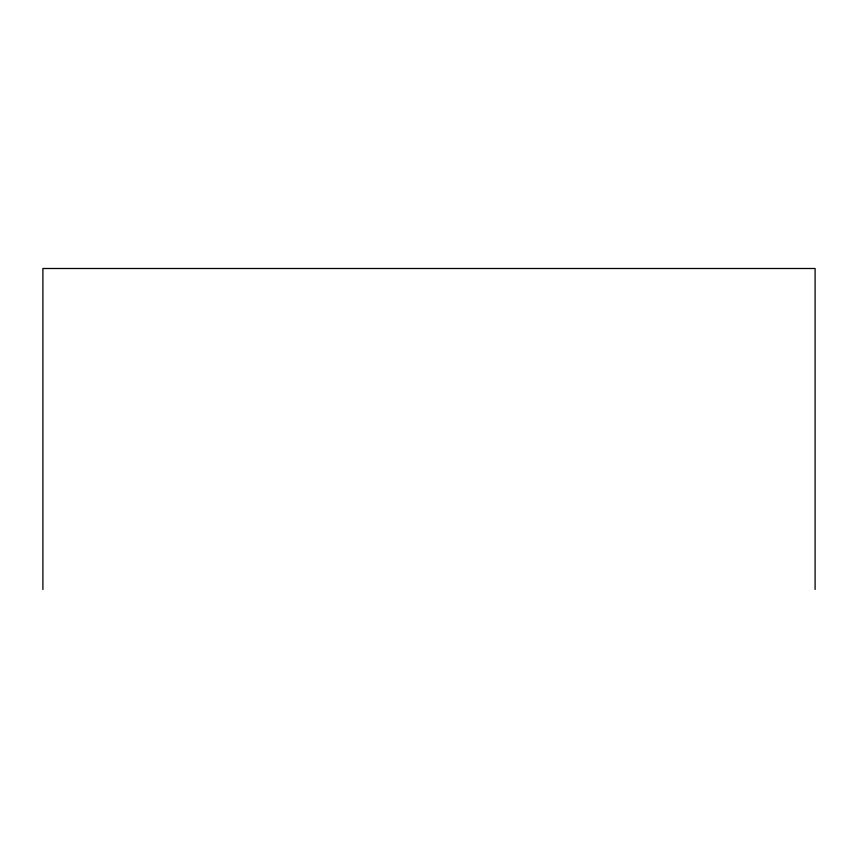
<?xml version="1.0" encoding="UTF-8"?>
<svg xmlns="http://www.w3.org/2000/svg" width="858" height="858" viewBox="0 0 858 858"><rect width="100%" height="100%" fill="white"/><g stroke="black" fill="none" stroke-linecap="round" stroke-linejoin="round"><path stroke-width="1.29" d="M815.1 589.5L815.1 268.5L42.9 268.5L42.9 589.5"/></g></svg>
